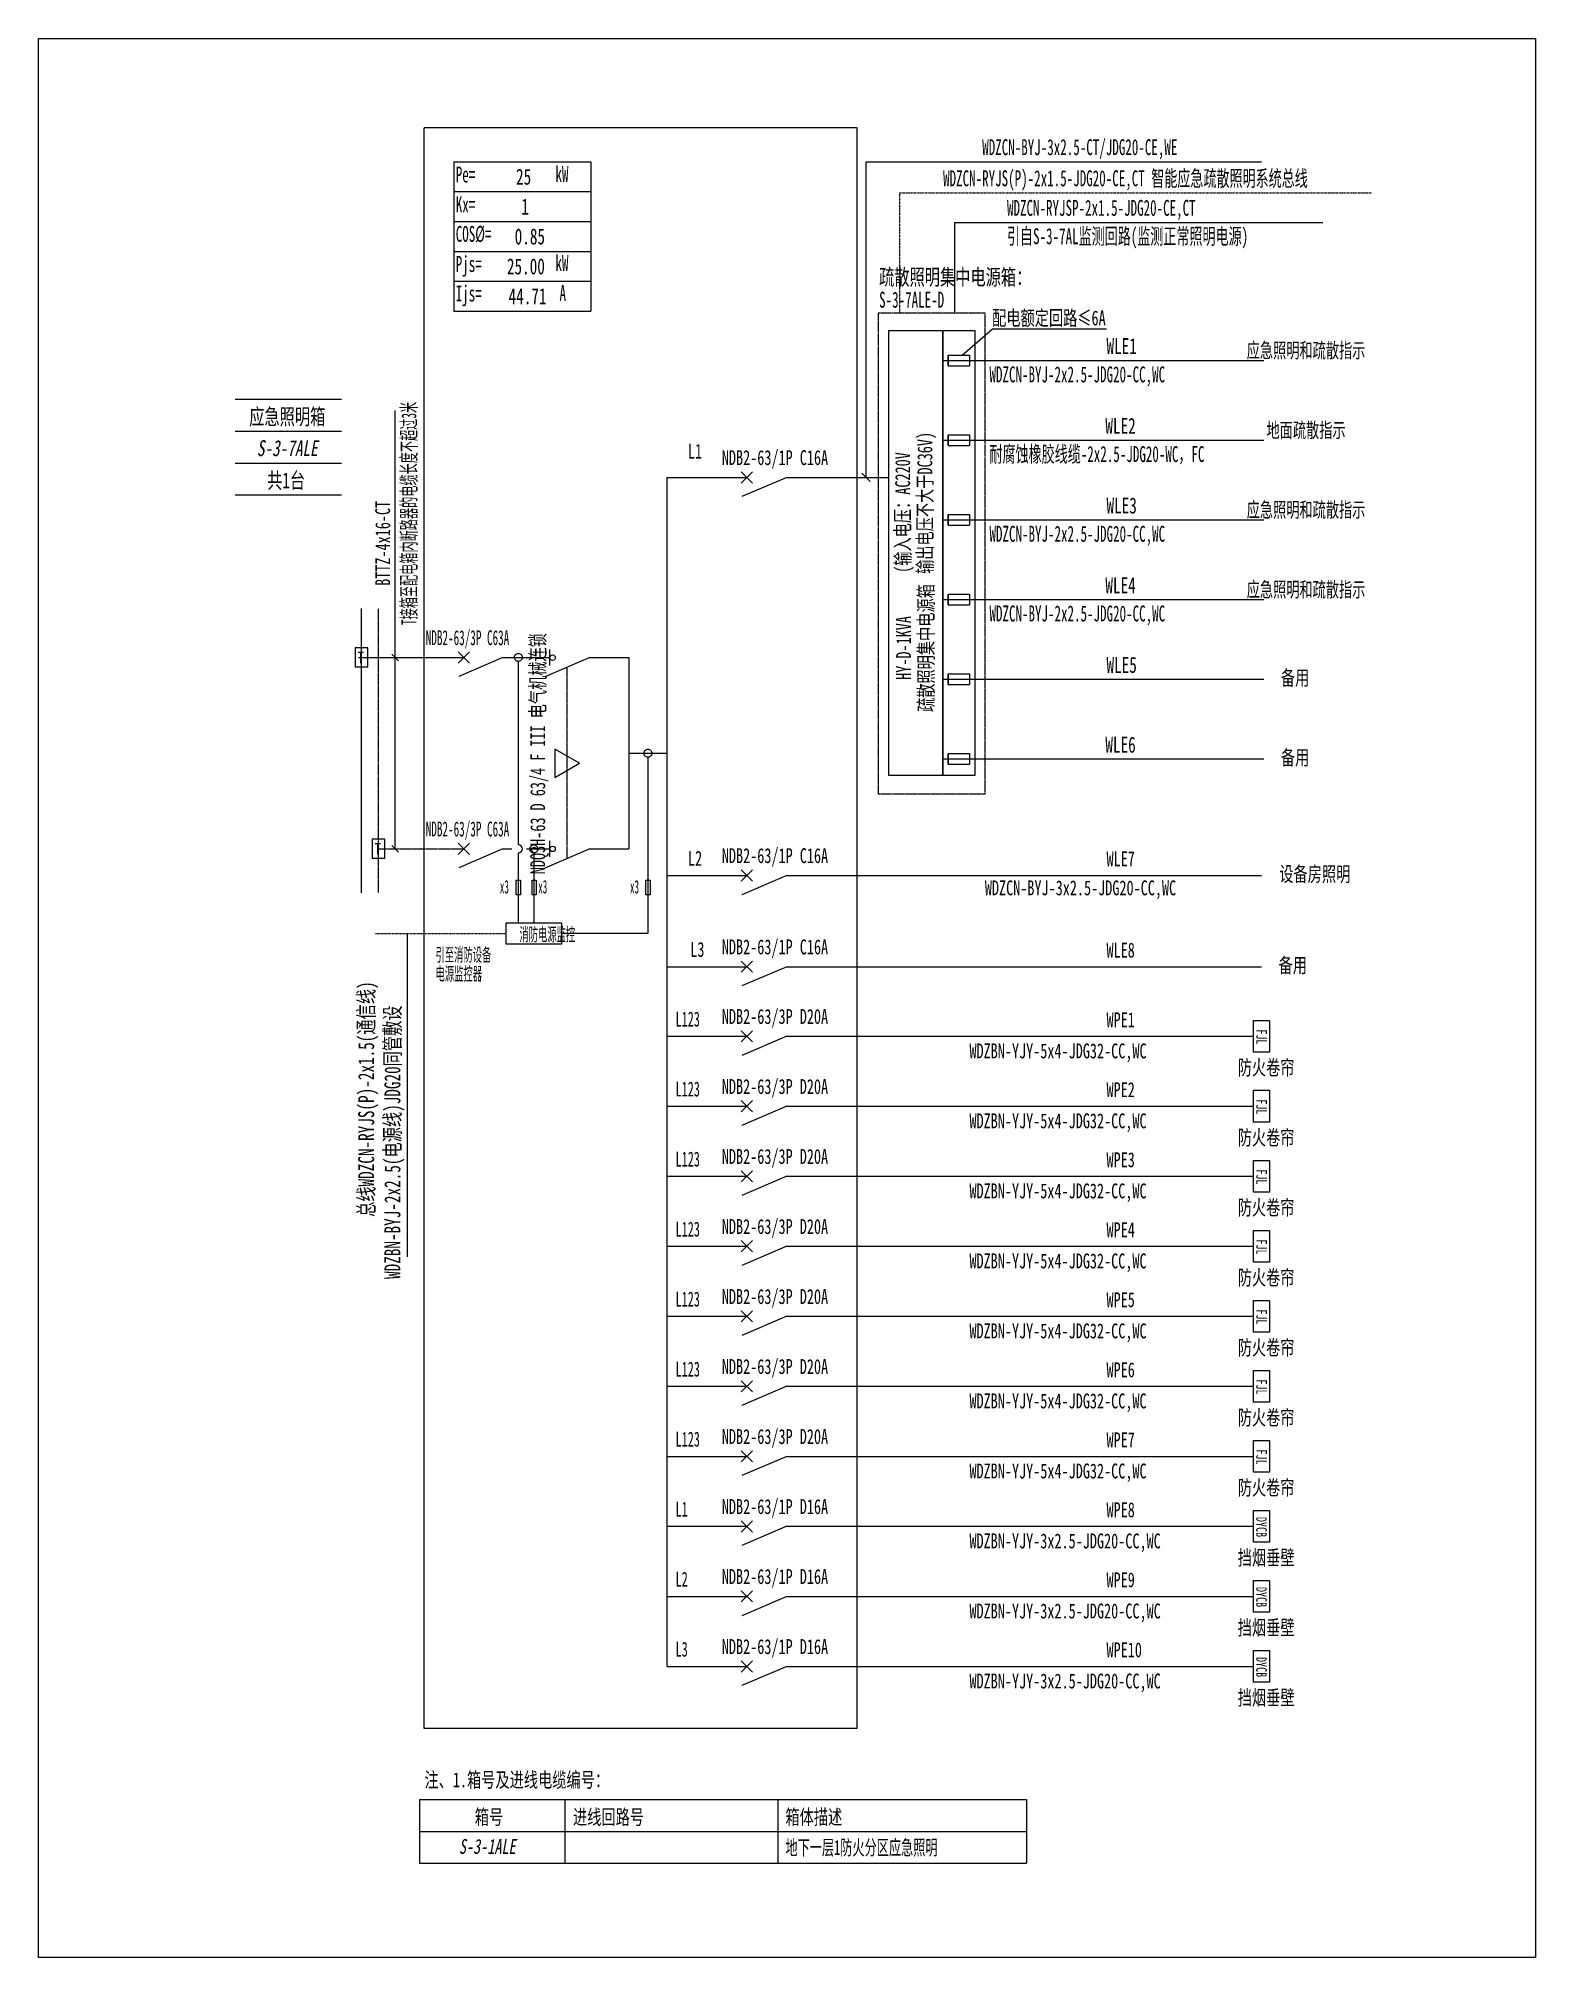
# Model space of a CAD drawing. Extents: x 246377 to 248352, y 333596 to 336128.
import ezdxf
from ezdxf.enums import TextEntityAlignment as Align

# ---------------------------------------------------------------- set-up
doc = ezdxf.new("R2010")
doc.units = 0
doc.header["$MEASUREMENT"] = 0
for name, pattern in [('_点划线L', [1.9, 1.5, -0.17, 0.06, -0.17]), ('_虚线S', [0.25, 0.125, -0.125]), ('DASH', [0.35, 0.25, -0.1]), ('DASHED', [0.75, 0.5, -0.25]), ('DIVIDE', [1.25, 0.5, -0.25, 0, -0.25, 0, -0.25])]:
    doc.linetypes.add(name, pattern=pattern)
for name, color, linetype in [('D_E_Eqpm(强电设备)', 100, 'Continuous'), ('D_E_Eqpm（强电设备）', 100, 'Continuous'), ('D_E_Text(强电文字)', 51, 'Continuous'), ('D_E_Text（强电文字）', 51, 'Continuous'), ('D_E_Wire(强电线缆)', 10, 'Continuous'), ('D_E_Wire（强电线缆）', 10, 'Continuous'), ('D_El_Wire（弱电线缆）', 10, 'Continuous'), ('D_T_TableDim（表格尺寸）', 255, 'Continuous'), ('DQ_Eqpm', 100, 'Continuous'), ('FL04GGFW_E72-配电箱系统图-塔楼部分$0$D_E_Eqpm（强电设备）', 100, 'Continuous'), ('FL09U293_E72-地下室配电箱系统图$0$D_E_Eqpm（强电设备）', 100, 'Continuous'), ('FL09U293_E72-地下室配电箱系统图$0$D_E_Text（强电文字）', 51, 'Continuous'), ('FL09U293_E72-地下室配电箱系统图$0$D_T_TableDim（表格尺寸）', 255, 'Continuous'), ('系统图', 220, 'Continuous')]:
    doc.layers.add(name, color=color, linetype=linetype)
doc.styles.add('FL09U293_E72-地下室配电箱系统图$0$FL04GGFW_E72-配电箱系统图-塔楼部分$0$电气', font='', dxfattribs={"width": 0.7})
doc.styles.add('FL09U293_E72-地下室配电箱系统图$0$FL04GGFW_E72-配电箱系统图-塔楼部分$0$电气箱', font='simhei.ttf', dxfattribs={"width": 0.8, "oblique": 10})
doc.styles.add('FL09U293_E72-地下室配电箱系统图$0$电气', font='', dxfattribs={"width": 0.7})
doc.styles.add('FL09U293_E72-地下室配电箱系统图$0$电气箱', font='simhei.ttf', dxfattribs={"width": 0.8, "oblique": 10})
doc.styles.add('HZ', font='', dxfattribs={"width": 0.7, "height": 400})
doc.styles.add('电气', font='', dxfattribs={"width": 0.7})
doc.styles.get('FL09U293_E72-地下室配电箱系统图$0$FL04GGFW_E72-配电箱系统图-塔楼部分$0$电气').set_extended_font_data('SimSun')
doc.styles.get('FL09U293_E72-地下室配电箱系统图$0$电气').set_extended_font_data('SimSun')
doc.styles.get('HZ').set_extended_font_data('SimSun')
doc.styles.get('电气').set_extended_font_data('SimSun')

msp = doc.modelspace()

# ---------------------------------------------------------------- linework, layer by layer
at = {"layer": 'D_E_Eqpm(强电设备)'}
for p, q in [((247304.4, 335541.4, 0), (247319.2, 335556.3, 0)), ((247319.2, 335541.4, 0), (247304.4, 335556.3, 0)), ((247364.4, 335548.8, 0), (247305, 335523.4, 0)), ((246931, 335303.6, 0), (246945.9, 335318.5, 0)), ((246945.9, 335303.6, 0), (246931, 335318.5, 0)), ((247052, 335300.5, 0), (247052, 335321.6, 0)), ((246931, 335051.3, 0), (246945.9, 335066.1, 0)), ((246945.9, 335051.3, 0), (246931, 335066.1, 0)), ((247052, 335048.2, 0), (247052, 335069.2, 0)), ((247304.4, 335016.3, 0), (247319.2, 335031.2, 0)), ((247319.2, 335016.3, 0), (247304.4, 335031.2, 0)), ((247364.4, 335023.7, 0), (247305, 334998.3, 0)), ((247304.4, 334895.9, 0), (247319.2, 334910.8, 0)), ((247319.2, 334895.9, 0), (247304.4, 334910.8, 0)), ((247364.4, 334903.3, 0), (247305, 334877.9, 0)), ((247304.4, 334804.1, 0), (247319.2, 334818.9, 0)), ((247319.2, 334804.1, 0), (247304.4, 334818.9, 0)), ((247364.4, 334811.5, 0), (247305, 334786.1, 0)), ((247304.4, 334711.7, 0), (247319.2, 334726.6, 0)), ((247319.2, 334711.7, 0), (247304.4, 334726.6, 0)), ((247364.4, 334719.1, 0), (247305, 334693.7, 0)), ((247304.4, 334619.3, 0), (247319.2, 334634.2, 0)), ((247319.2, 334619.3, 0), (247304.4, 334634.2, 0)), ((247364.4, 334626.8, 0), (247305, 334601.3, 0)), ((247304.4, 334527, 0), (247319.2, 334541.9, 0)), ((247319.2, 334527, 0), (247304.4, 334541.9, 0)), ((247364.4, 334534.4, 0), (247305, 334509, 0)), ((247304.4, 334434.6, 0), (247319.2, 334449.5, 0)), ((247319.2, 334434.6, 0), (247304.4, 334449.5, 0)), ((247364.4, 334442.1, 0), (247305, 334416.6, 0)), ((247304.4, 334342.3, 0), (247319.2, 334357.1, 0)), ((247319.2, 334342.3, 0), (247304.4, 334357.1, 0)), ((247364.4, 334349.7, 0), (247305, 334324.2, 0)), ((247304.4, 334249.9, 0), (247319.2, 334264.8, 0)), ((247319.2, 334249.9, 0), (247304.4, 334264.8, 0)), ((247364.4, 334257.3, 0), (247305, 334231.9, 0)), ((247304.4, 334157.5, 0), (247319.2, 334172.4, 0)), ((247319.2, 334157.5, 0), (247304.4, 334172.4, 0)), ((247364.4, 334165, 0), (247305, 334139.5, 0)), ((247304.4, 334065.2, 0), (247319.2, 334080, 0)), ((247319.2, 334065.2, 0), (247304.4, 334080, 0)), ((247364.4, 334072.6, 0), (247305, 334047.1, 0)), ((247304.4, 333972.8, 0), (247319.2, 333987.7, 0)), ((247319.2, 333972.8, 0), (247304.4, 333987.7, 0)), ((247364.4, 333980.2, 0), (247305, 333954.8, 0))]:
    msp.add_line(p, q, dxfattribs=at)
for centre in [(247055.5, 335311, 0), (247055.5, 335058.7, 0)]:
    msp.add_circle(centre, 3.58, dxfattribs=at)
at = {"layer": 'D_E_Eqpm（强电设备）'}
for p, q in [((247499.1, 335155.5, 0), (247499.1, 335742.4, 0)), ((247499.1, 335742.4, 0), (247570.3, 335742.4, 0)), ((247570.3, 335742.4, 0), (247570.3, 335155.5, 0)), ((247104.5, 335311, 0), (247045.2, 335285.6, 0)), ((247090.8, 335171.7, 0), (247058.4, 335190.4, 0)), ((247058.4, 335190.4, 0), (247058.4, 335152.9, 0)), ((247058.4, 335152.9, 0), (247090.8, 335171.7, 0)), ((247570.3, 335155.5, 0), (247499.1, 335155.5, 0)), ((247104.5, 335058.7, 0), (247045.2, 335033.3, 0)), ((247980.2, 334143.9, 0), (247980.2, 334186, 0)), ((247980.2, 334186, 0), (248001.2, 334186, 0)), ((248001.2, 334186, 0), (248001.2, 334143.9, 0)), ((248001.2, 334143.9, 0), (247980.2, 334143.9, 0)), ((247980.2, 334051.6, 0), (247980.2, 334093.6, 0)), ((247980.2, 334093.6, 0), (248001.2, 334093.6, 0)), ((248001.2, 334093.6, 0), (248001.2, 334051.6, 0)), ((248001.2, 334051.6, 0), (247980.2, 334051.6, 0)), ((247980.2, 333959.2, 0), (247980.2, 334001.3, 0)), ((247980.2, 334001.3, 0), (248001.2, 334001.3, 0)), ((248001.2, 334001.3, 0), (248001.2, 333959.2, 0)), ((248001.2, 333959.2, 0), (247980.2, 333959.2, 0))]:
    msp.add_line(p, q, dxfattribs=at)
at = {"layer": 'D_E_Eqpm（强电设备）', "linetype": 'DASH'}
msp.add_line((247074.9, 335046, 0), (247074.9, 335298.3, 0), dxfattribs=at)
at = {"layer": 'D_E_Eqpm（强电设备）', "elevation": 0}
for points in [[(248001.2, 334832.5), (248001.2, 334790.5), (247980.2, 334790.5), (247980.2, 334832.5)], [(248001.2, 334740.2), (248001.2, 334698.1), (247980.2, 334698.1), (247980.2, 334740.2)], [(248001.2, 334647.8), (248001.2, 334605.8), (247980.2, 334605.8), (247980.2, 334647.8)], [(248001.2, 334555.4), (248001.2, 334513.4), (247980.2, 334513.4), (247980.2, 334555.4)], [(248001.2, 334463.1), (248001.2, 334421), (247980.2, 334421), (247980.2, 334463.1)], [(248001.2, 334370.7), (248001.2, 334328.7), (247980.2, 334328.7), (247980.2, 334370.7)], [(248001.2, 334278.3), (248001.2, 334236.3), (247980.2, 334236.3), (247980.2, 334278.3)]]:
    msp.add_lwpolyline(points, close=True, dxfattribs=at)
at = {"layer": 'D_E_Text(强电文字)', "color": 51}
for p, q in [((246847.7, 335058.7, 0), (246847.7, 335637.1, 0)), ((246843.3, 335315.4, 0), (246852.1, 335306.7, 0)), ((246843.3, 335063.1, 0), (246852.1, 335054.3, 0)), ((246863.6, 334947.1, 0), (246863.6, 334520.7, 0))]:
    msp.add_line(p, q, dxfattribs=at)
at = {"layer": 'D_E_Text（强电文字）'}
for p, q in [((246925, 335965.3, 0), (247105.8, 335965.3, 0)), ((246925, 335965.3, 0), (246925, 335768.1, 0)), ((247105.8, 335965.3, 0), (247105.8, 335768.1, 0)), ((247469, 335965.3, 0), (247991, 335965.3, 0)), ((247469, 335548.8, 0), (247469, 335965.3, 0)), ((246925, 335925.8, 0), (247105.8, 335925.8, 0)), ((246925, 335886.4, 0), (247105.8, 335886.4, 0)), ((246925, 335847, 0), (247105.8, 335847, 0)), ((246925, 335807.5, 0), (247105.8, 335807.5, 0)), ((246925, 335768.1, 0), (247105.8, 335768.1, 0)), ((247596, 335710.1, 0), (247635.8, 335744.9, 0)), ((247635.8, 335744.9, 0), (247786.4, 335744.9, 0)), ((247463.6, 335554.2, 0), (247474.3, 335543.5, 0))]:
    msp.add_line(p, q, dxfattribs=at)
at = {"layer": 'D_E_Wire(强电线缆)'}
for p, q in [((246803.2, 335000.8, 0), (246803.2, 335375.9, 0)), ((246799.3, 335311, 0), (246938.4, 335311, 0)), ((246989.9, 335311, 0), (247052, 335311, 0)), ((247104.5, 335311, 0), (247155.9, 335311, 0)), ((246989.9, 335058.7, 0), (247001.8, 335058.7, 0)), ((247021.2, 335058.7, 0), (247052, 335058.7, 0)), ((247104.5, 335058.7, 0), (247155.9, 335058.7, 0))]:
    msp.add_line(p, q, dxfattribs=at)
at = {"layer": 'D_E_Wire(强电线缆)', "linetype": 'DASH'}
for p, q in [((246825.7, 335000.8, 0), (246825.7, 335375.9, 0)), ((246825.7, 335058.7, 0), (246938.4, 335058.7, 0))]:
    msp.add_line(p, q, dxfattribs=at)
at = {"layer": 'D_E_Wire（强电线缆）', "color": 10}
for p, q in [((247585.9, 335885.1, 0), (247585.9, 335765.3, 0)), ((247585.9, 335885.1, 0), (248071.9, 335885.1, 0)), ((247570.3, 335703.1, 0), (247994, 335703.1, 0)), ((247570.3, 335597.9, 0), (247994, 335597.9, 0)), ((247570.3, 335492.8, 0), (247994, 335492.8, 0)), ((247570.3, 335387.7, 0), (247994, 335387.7, 0)), ((247570.3, 335282.5, 0), (247994, 335282.5, 0)), ((247570.3, 335177.4, 0), (247994, 335177.4, 0))]:
    msp.add_line(p, q, dxfattribs=at)
at = {"layer": 'D_E_Wire（强电线缆）'}
for p, q in [((247206.6, 333980.2, 0), (247206.6, 335548.8, 0)), ((247206.6, 335548.8, 0), (247311.8, 335548.8, 0)), ((247364.4, 335548.8, 0), (247499.1, 335548.8, 0)), ((247155.9, 335311, 0), (247155.9, 335058.7, 0)), ((247155.9, 335184.9, 0), (247206.6, 335184.9, 0)), ((247181.3, 335179.6, 0), (247181.3, 334947.1, 0)), ((247030.7, 335053.4, 0), (247030.7, 334961.1, 0)), ((247007.6, 335017.5, 0), (247013.1, 335017.5, 0)), ((247007.6, 334998, 0), (247007.6, 335017.5, 0)), ((247013.1, 335017.5, 0), (247013.1, 334998, 0)), ((247028.3, 335017.5, 0), (247033.8, 335017.5, 0)), ((247028.3, 334998, 0), (247028.3, 335017.5, 0)), ((247033.8, 335017.5, 0), (247033.8, 334998, 0)), ((247178.7, 335017.5, 0), (247184.2, 335017.5, 0)), ((247178.7, 334998, 0), (247178.7, 335017.5, 0)), ((247184.2, 335017.5, 0), (247184.2, 334998, 0)), ((247206.6, 335023.7, 0), (247311.8, 335023.7, 0)), ((247364.4, 335023.7, 0), (247991, 335023.7, 0)), ((247013.1, 334998, 0), (247007.6, 334998, 0)), ((247033.8, 334998, 0), (247028.3, 334998, 0)), ((247184.2, 334998, 0), (247178.7, 334998, 0)), ((247206.6, 334903.3, 0), (247311.8, 334903.3, 0)), ((247364.4, 334903.3, 0), (247991, 334903.3, 0)), ((247206.6, 334811.5, 0), (247311.8, 334811.5, 0)), ((247364.4, 334811.5, 0), (247980.2, 334811.5, 0)), ((247206.6, 334719.1, 0), (247311.8, 334719.1, 0)), ((247364.4, 334719.1, 0), (247980.2, 334719.1, 0)), ((247206.6, 334626.8, 0), (247311.8, 334626.8, 0)), ((247364.4, 334626.8, 0), (247980.2, 334626.8, 0)), ((247206.6, 334534.4, 0), (247311.8, 334534.4, 0)), ((247364.4, 334534.4, 0), (247980.2, 334534.4, 0)), ((247206.6, 334442.1, 0), (247311.8, 334442.1, 0)), ((247364.4, 334442.1, 0), (247980.2, 334442.1, 0)), ((247206.6, 334349.7, 0), (247311.8, 334349.7, 0)), ((247364.4, 334349.7, 0), (247980.2, 334349.7, 0)), ((247206.6, 334257.3, 0), (247311.8, 334257.3, 0)), ((247364.4, 334257.3, 0), (247980.2, 334257.3, 0)), ((247206.6, 334165, 0), (247311.8, 334165, 0)), ((247364.4, 334165, 0), (247980.2, 334165, 0)), ((247206.6, 334072.6, 0), (247311.8, 334072.6, 0)), ((247364.4, 334072.6, 0), (247980.2, 334072.6, 0)), ((247206.6, 333980.2, 0), (247311.8, 333980.2, 0)), ((247364.4, 333980.2, 0), (247980.2, 333980.2, 0))]:
    msp.add_line(p, q, dxfattribs=at)
at = {"layer": 'D_E_Wire（强电线缆）', "linetype": '_点划线L'}
for p, q in [((247010.3, 335064, 0), (247010.3, 335306.1, 0)), ((247010.3, 334961.1, 0), (247010.3, 335053.4, 0)), ((246994.4, 334961.1, 0), (247067, 334961.1, 0)), ((246994.4, 334933.1, 0), (246994.4, 334961.1, 0)), ((247067, 334961.1, 0), (247067, 334933.1, 0)), ((247067, 334933.1, 0), (246994.4, 334933.1, 0)), ((247181.3, 334947.1, 0), (247067, 334947.1, 0))]:
    msp.add_line(p, q, dxfattribs=at)
at = {"layer": 'D_E_Wire（强电线缆）', "linetype": '_虚线S'}
msp.add_line((246821.7, 334947.1, 0), (246994.4, 334947.1, 0), dxfattribs=at)
at = {"layer": 'D_E_Wire（强电线缆）', "linetype": '_点划线L'}
for centre in [(247010.3, 335311.4, 0), (247181.3, 335184.9, 0), (247030.7, 335058.7, 0)]:
    msp.add_circle(centre, 5.26, dxfattribs=at)
at = {"layer": 'D_E_Wire（强电线缆）'}
msp.add_arc((247010.3, 335058.7, 0), 5.26, 270, 90, dxfattribs=at)
at = {"layer": 'D_El_Wire（弱电线缆）', "color": 200, "linetype": 'DIVIDE'}
for q in [(248136.2, 335924.1, 0), (247513.1, 335765.3, 0)]:
    msp.add_line((247513.1, 335924.1, 0), q, dxfattribs=at)
at = {"layer": 'D_T_TableDim（表格尺寸）', "linetype": 'DASHED'}
for p, q in [((246886, 333898.4, 0), (246886, 336010.5, 0)), ((246886, 336010.5, 0), (247456.9, 336010.5, 0)), ((247456.9, 336010.5, 0), (247456.9, 333898.4, 0)), ((247456.9, 333898.4, 0), (246886, 333898.4, 0))]:
    msp.add_line(p, q, dxfattribs=at)
at = {"layer": 'D_T_TableDim（表格尺寸）', "linetype": 'DASH'}
for p, q in [((247626.4, 335765.3, 0), (247485.1, 335765.3, 0)), ((247485.1, 335765.3, 0), (247485.1, 335131.5, 0)), ((247626.4, 335131.5, 0), (247626.4, 335765.3, 0)), ((247485.1, 335131.5, 0), (247626.4, 335131.5, 0))]:
    msp.add_line(p, q, dxfattribs=at)
at = {"layer": 'DQ_Eqpm'}
for p, q in [((246811.6, 335323.9, 0), (246794.8, 335323.9, 0)), ((246794.8, 335323.9, 0), (246794.8, 335298.7, 0)), ((246811.6, 335298.7, 0), (246811.6, 335323.9, 0)), ((246794.8, 335298.7, 0), (246811.6, 335298.7, 0)), ((246834.1, 335071.6, 0), (246817.3, 335071.6, 0)), ((246817.3, 335071.6, 0), (246817.3, 335046.3, 0)), ((246834.1, 335046.3, 0), (246834.1, 335071.6, 0)), ((246817.3, 335046.3, 0), (246834.1, 335046.3, 0))]:
    msp.add_line(p, q, dxfattribs=at)
at = {"layer": 'FL04GGFW_E72-配电箱系统图-塔楼部分$0$D_E_Eqpm（强电设备）'}
for p, q in [((247570.3, 335155.5, 0), (247570.3, 335742.4, 0)), ((247570.3, 335742.4, 0), (247612.4, 335742.4, 0)), ((247612.4, 335742.4, 0), (247612.4, 335155.5, 0)), ((247577.4, 335710.1, 0), (247605.4, 335710.1, 0)), ((247577.4, 335710.1, 0), (247577.4, 335710.1, 0)), ((247577.4, 335710.1, 0), (247577.4, 335696.1, 0)), ((247577.4, 335696.1, 0), (247577.4, 335710.1, 0)), ((247577.4, 335696.1, 0), (247605.4, 335696.1, 0)), ((247577.4, 335696.1, 0), (247577.4, 335696.1, 0)), ((247605.4, 335710.1, 0), (247605.4, 335696.1, 0)), ((247577.4, 335605, 0), (247605.4, 335605, 0)), ((247577.4, 335605, 0), (247577.4, 335605, 0)), ((247577.4, 335605, 0), (247577.4, 335590.9, 0)), ((247577.4, 335590.9, 0), (247577.4, 335605, 0)), ((247605.4, 335605, 0), (247605.4, 335590.9, 0)), ((247577.4, 335590.9, 0), (247605.4, 335590.9, 0)), ((247577.4, 335590.9, 0), (247577.4, 335590.9, 0)), ((247577.4, 335499.8, 0), (247605.4, 335499.8, 0)), ((247577.4, 335499.8, 0), (247577.4, 335499.8, 0)), ((247577.4, 335499.8, 0), (247577.4, 335485.8, 0)), ((247577.4, 335485.8, 0), (247577.4, 335499.8, 0)), ((247605.4, 335499.8, 0), (247605.4, 335485.8, 0)), ((247577.4, 335485.8, 0), (247605.4, 335485.8, 0)), ((247577.4, 335485.8, 0), (247577.4, 335485.8, 0)), ((247577.4, 335394.7, 0), (247605.4, 335394.7, 0)), ((247577.4, 335394.7, 0), (247577.4, 335394.7, 0)), ((247577.4, 335394.7, 0), (247577.4, 335380.6, 0)), ((247577.4, 335380.6, 0), (247577.4, 335394.7, 0)), ((247605.4, 335394.7, 0), (247605.4, 335380.6, 0)), ((247577.4, 335380.6, 0), (247605.4, 335380.6, 0)), ((247577.4, 335380.6, 0), (247577.4, 335380.6, 0)), ((247577.4, 335289.5, 0), (247605.4, 335289.5, 0)), ((247577.4, 335289.5, 0), (247577.4, 335289.5, 0)), ((247577.4, 335289.5, 0), (247577.4, 335275.5, 0)), ((247577.4, 335275.5, 0), (247577.4, 335289.5, 0)), ((247605.4, 335289.5, 0), (247605.4, 335275.5, 0)), ((247577.4, 335275.5, 0), (247605.4, 335275.5, 0)), ((247577.4, 335275.5, 0), (247577.4, 335275.5, 0)), ((247577.4, 335184.4, 0), (247605.4, 335184.4, 0)), ((247577.4, 335184.4, 0), (247577.4, 335184.4, 0)), ((247577.4, 335184.4, 0), (247577.4, 335170.4, 0)), ((247577.4, 335170.4, 0), (247577.4, 335184.4, 0)), ((247577.4, 335170.4, 0), (247605.4, 335170.4, 0)), ((247577.4, 335170.4, 0), (247577.4, 335170.4, 0)), ((247605.4, 335184.4, 0), (247605.4, 335170.4, 0)), ((247612.4, 335155.5, 0), (247570.3, 335155.5, 0))]:
    msp.add_line(p, q, dxfattribs=at)
at = {"layer": 'FL09U293_E72-地下室配电箱系统图$0$D_E_Eqpm（强电设备）'}
for p, q in [((246989.9, 335311, 0), (246931.7, 335286.1, 0)), ((246989.9, 335058.7, 0), (246931.7, 335033.7, 0))]:
    msp.add_line(p, q, dxfattribs=at)
at = {"layer": 'FL09U293_E72-地下室配电箱系统图$0$D_T_TableDim（表格尺寸）'}
for p, q in [((246636.6, 335651.9, 0), (246776.8, 335651.9, 0)), ((246636.6, 335609.9, 0), (246776.8, 335609.9, 0)), ((246636.6, 335567.8, 0), (246776.8, 335567.8, 0)), ((246636.6, 335525.7, 0), (246776.8, 335525.7, 0))]:
    msp.add_line(p, q, dxfattribs=at)
at = {"layer": 'FL09U293_E72-地下室配电箱系统图$0$D_T_TableDim（表格尺寸）', "ltscale": 3.5}
for p, q in [((246879.8, 333804.6, 0), (247680.6, 333804.6, 0)), ((246879.8, 333804.6, 0), (246879.8, 333720.5, 0)), ((247071.8, 333804.6, 0), (247071.8, 333720.5, 0)), ((247352.5, 333804.6, 0), (247352.5, 333720.5, 0)), ((247680.6, 333804.6, 0), (247680.6, 333720.5, 0)), ((246879.8, 333762.5, 0), (247680.6, 333762.5, 0)), ((246879.8, 333762.5, 0), (247680.6, 333762.5, 0)), ((246879.8, 333720.5, 0), (247680.6, 333720.5, 0))]:
    msp.add_line(p, q, dxfattribs=at)
at = {"layer": '系统图', "ltscale": 9973.992009}
msp.add_lwpolyline([(246377, 336128), (248352.5, 336128), (248352.5, 333596), (246377, 333596)], close=True, dxfattribs=at)

# ---------------------------------------------------------------- texts
at = {"layer": 'D_E_Eqpm（强电设备）', "color": 51, "style": '电气', "width": 0.7}
for s, p in [('FJL', (247990.8, 334810.6, 0)), ('FJL', (247990.8, 334718.3, 0)), ('FJL', (247990.8, 334625.9, 0)), ('FJL', (247990.8, 334533.5, 0)), ('FJL', (247990.8, 334441.2, 0)), ('FJL', (247990.8, 334348.8, 0)), ('FJL', (247990.8, 334256.4, 0)), ('DYCB', (247990.8, 334164.1, 0)), ('DYCB', (247990.8, 334071.7, 0)), ('DYCB', (247990.8, 333979.3, 0))]:
    msp.add_text(s, height=14.02, rotation=270, dxfattribs=at).set_placement(p, align=Align.MIDDLE)
at = {"layer": 'D_E_Text(强电文字)', "color": 51, "style": '电气'}
for s, height, width, p in [('疏散照明集中电源箱：', 21.03, 0.7, (247486.3, 335802.6, 0)), ('L1', 19.63, 0.7, (247234.1, 335573.5, 0)), ('NDB2-63/1P C16A', 19.627, 0.7, (247278.8, 335565.1, 0)), ('备用', 19.63, 0.7, (248016.4, 335274.6, 0)), ('备用', 19.63, 0.7, (248016.4, 335169.4, 0)), ('NDB2-63/1P C16A', 19.627, 0.7, (247278.8, 335040, 0)), ('L2', 19.63, 0.7, (247234.1, 335036.5, 0)), ('WLE7', 19.63, 0.7, (247786.3, 335035.8, 0)), ('设备房照明', 19.63, 0.7, (248014.3, 335015.8, 0)), ('WDZCN-BYJ-3x2.5-JDG20-CC,WC ', 19.627, 0.7, (247625.8, 334997.5, 0)), ('L3', 19.63, 0.7, (247237.1, 334916.3, 0)), ('NDB2-63/1P C16A', 19.627, 0.7, (247278.8, 334919.6, 0)), ('WLE8', 19.63, 0.7, (247786.3, 334915.4, 0)), ('备用', 19.63, 0.7, (248013.4, 334895.4, 0)), ('L123', 19.63, 0.6, (247217.8, 334824.4, 0)), ('NDB2-63/3P D20A', 19.627, 0.7, (247278.8, 334827.8, 0)), ('WPE1', 19.63, 0.7, (247786.3, 334823.5, 0)), ('WDZBN-YJY-5x4-JDG32-CC,WC ', 19.627, 0.7, (247605.5, 334782.4, 0)), ('防火卷帘', 19.63, 0.7, (247959.4, 334760.5, 0)), ('NDB2-63/3P D20A', 19.627, 0.7, (247278.8, 334735.4, 0)), ('L123', 19.63, 0.6, (247217.8, 334732.1, 0)), ('WPE2', 19.63, 0.7, (247786.3, 334731.2, 0)), ('WDZBN-YJY-5x4-JDG32-CC,WC ', 19.627, 0.7, (247605.5, 334690.1, 0)), ('防火卷帘', 19.63, 0.7, (247959.4, 334668.1, 0)), ('L123', 19.63, 0.6, (247217.8, 334639.7, 0)), ('NDB2-63/3P D20A', 19.627, 0.7, (247278.8, 334643.1, 0)), ('WPE3', 19.63, 0.7, (247786.3, 334638.8, 0)), ('WDZBN-YJY-5x4-JDG32-CC,WC ', 19.627, 0.7, (247605.5, 334597.7, 0)), ('防火卷帘', 19.63, 0.7, (247959.4, 334575.8, 0)), ('L123', 19.63, 0.6, (247217.8, 334547.3, 0)), ('NDB2-63/3P D20A', 19.627, 0.7, (247278.8, 334550.7, 0)), ('WPE4', 19.63, 0.7, (247786.3, 334546.4, 0)), ('WDZBN-YJY-5x4-JDG32-CC,WC ', 19.627, 0.7, (247605.5, 334505.3, 0)), ('防火卷帘', 19.63, 0.7, (247959.4, 334483.4, 0)), ('NDB2-63/3P D20A', 19.627, 0.7, (247278.8, 334458.3, 0)), ('L123', 19.63, 0.6, (247217.8, 334455, 0)), ('WPE5', 19.63, 0.7, (247786.3, 334454.1, 0)), ('WDZBN-YJY-5x4-JDG32-CC,WC ', 19.627, 0.7, (247605.5, 334413, 0)), ('防火卷帘', 19.63, 0.7, (247959.4, 334391, 0)), ('L123', 19.63, 0.6, (247217.8, 334362.6, 0)), ('NDB2-63/3P D20A', 19.627, 0.7, (247278.8, 334366, 0)), ('WPE6', 19.63, 0.7, (247786.3, 334361.7, 0)), ('WDZBN-YJY-5x4-JDG32-CC,WC ', 19.627, 0.7, (247605.5, 334320.6, 0)), ('防火卷帘', 19.63, 0.7, (247959.4, 334298.7, 0)), ('L123', 19.63, 0.6, (247217.8, 334270.2, 0)), ('NDB2-63/3P D20A', 19.627, 0.7, (247278.8, 334273.6, 0)), ('WPE7', 19.63, 0.7, (247786.3, 334269.3, 0)), ('WDZBN-YJY-5x4-JDG32-CC,WC ', 19.627, 0.7, (247605.5, 334228.2, 0)), ('防火卷帘', 19.63, 0.7, (247959.4, 334206.3, 0)), ('NDB2-63/1P D16A', 19.627, 0.7, (247278.8, 334181.2, 0)), ('L1', 19.63, 0.6, (247217.8, 334177.9, 0)), ('WPE8', 19.63, 0.7, (247786.3, 334177, 0)), ('WDZBN-YJY-3x2.5-JDG20-CC,WC ', 19.627, 0.7, (247605.5, 334135.9, 0)), ('挡烟垂壁', 19.63, 0.7, (247959.4, 334113.9, 0)), ('L2', 19.63, 0.6, (247217.8, 334085.5, 0)), ('NDB2-63/1P D16A', 19.627, 0.7, (247278.8, 334088.9, 0)), ('WPE9', 19.63, 0.7, (247786.3, 334084.6, 0)), ('WDZBN-YJY-3x2.5-JDG20-CC,WC ', 19.627, 0.7, (247605.5, 334043.5, 0)), ('挡烟垂壁', 19.63, 0.7, (247959.4, 334021.6, 0)), ('L3', 19.63, 0.6, (247217.8, 333993.1, 0)), ('NDB2-63/1P D16A', 19.627, 0.7, (247278.8, 333996.5, 0)), ('WPE10', 19.63, 0.7, (247786.3, 333992.2, 0)), ('WDZBN-YJY-3x2.5-JDG20-CC,WC ', 19.627, 0.7, (247605.5, 333951.1, 0)), ('挡烟垂壁', 19.63, 0.7, (247959.4, 333929.2, 0))]:
    msp.add_text(s, height=height, dxfattribs=dict(at, width=width)).set_placement(p)
at = {"layer": 'D_E_Text(强电文字)', "color": 51, "style": '电气', "width": 0.65}
for s, p in [('应急照明和疏散指示', (248049.6, 335716.8, 0)), ('地面疏散指示', (248049.6, 335611.6, 0)), ('应急照明和疏散指示', (248049.6, 335506.5, 0)), ('应急照明和疏散指示', (248049.6, 335401.3, 0))]:
    msp.add_text(s, height=19.63, dxfattribs=at).set_placement(p, align=Align.MIDDLE)
at = {"layer": 'D_E_Text(强电文字)', "style": 'FL09U293_E72-地下室配电箱系统图$0$FL04GGFW_E72-配电箱系统图-塔楼部分$0$电气', "width": 0.7}
for s, p in [('应急照明箱', (246705.4, 335629.4, 0)), ('共1台', (246703.9, 335545.3, 0))]:
    msp.add_text(s, height=21.03, dxfattribs=at).set_placement(p, align=Align.MIDDLE)
at = {"layer": 'D_E_Text(强电文字)', "color": 51, "style": '电气'}
for s, width, p in [('T接箱至配电箱内断路器的电缆长度不超过3米', 0.55, (246875.6, 335354, 0)), ('BTTZ-4x16-CT', 0.7, (246841.1, 335405.7, 0))]:
    msp.add_text(s, height=19.627, rotation=90, dxfattribs=dict(at, width=width)).set_placement(p)
at = {"layer": 'D_E_Text(强电文字)', "style": 'FL09U293_E72-地下室配电箱系统图$0$FL04GGFW_E72-配电箱系统图-塔楼部分$0$电气箱', "oblique": 10, "width": 0.7}
msp.add_text('S-3-7ALE', height=21.03, dxfattribs=at).set_placement((246705.4, 335587.4, 0), align=Align.MIDDLE)
at = {"layer": 'D_E_Text（强电文字）', "style": '电气'}
for s, height, width, p in [('WDZCN-BYJ-3x2.5-CT/JDG20-CE,WE', 21.029, 0.6, (247622.3, 335974, 0)), ('25', 21.03, 0.7, (247007.2, 335935, 0)), ('1', 21, 0.7, (247014.2, 335895.6, 0)), (' 0.85', 21.03, 0.7, (246995.4, 335856.2, 0)), ('WLE1', 21.03, 0.7, (247786.3, 335711.5, 0)), ('WDZCN-BYJ-2x2.5-JDG20-CC,WC', 21.029, 0.6, (247631.9, 335674.2, 0)), ('WLE2', 21.03, 0.7, (247784.8, 335606.3, 0)), ('耐腐蚀橡胶线缆-2x2.5-JDG20-WC，FC', 21.029, 0.6, (247631.9, 335569.1, 0)), ('WLE3', 21.03, 0.7, (247786.3, 335501.2, 0)), ('WDZCN-BYJ-2x2.5-JDG20-CC,WC', 21.029, 0.6, (247631.9, 335463.9, 0)), ('WLE4', 21.03, 0.7, (247784.8, 335396, 0)), ('WDZCN-BYJ-2x2.5-JDG20-CC,WC', 21.029, 0.6, (247631.9, 335358.8, 0)), ('WLE5', 21.03, 0.7, (247786.3, 335290.9, 0)), ('WLE6', 21.03, 0.7, (247784.8, 335185.7, 0))]:
    msp.add_text(s, height=height, dxfattribs=dict(at, width=width)).set_placement(p)
at = {"layer": 'D_E_Text（强电文字）', "linetype": 'Continuous', "style": '电气', "width": 0.6}
for s, height, p in [('Pe=', 21.03, (246927.7, 335937.9, 0)), ('kW', 21.03, (247059.2, 335938.6, 0)), ('Kx=', 21.03, (246927.7, 335898.4, 0)), ('COS%%C=', 21.03, (246927.7, 335859.5, 0)), ('Pjs=', 21.03, (246927.7, 335819.9, 0)), ('kW', 21.03, (247059.2, 335821.2, 0)), ('Ijs=', 21.03, (246927.7, 335780.9, 0)), ('A', 21, (247064.6, 335781.7, 0))]:
    msp.add_text(s, height=height, dxfattribs=at).set_placement(p)
at = {"layer": 'D_E_Text（强电文字）', "color": 51, "style": '电气', "width": 0.6}
for s, height, p in [('WDZCN-RYJS(P)-2x1.5-JDG20-CE,CT 智能应急疏散照明系统总线', 21.029, (247570.7, 335932.9, 0)), ('WDZCN-RYJSP-2x1.5-JDG20-CE,CT', 21.029, (247655, 335893.9, 0)), ('引自S-3-7AL监测回路(监测正常照明电源)', 21.029, (247655, 335856.5, 0)), ('S-3-7ALE-D', 21.03, (247486.3, 335772.7, 0))]:
    msp.add_text(s, height=height, dxfattribs=at).set_placement(p)
at = {"layer": 'D_E_Text（强电文字）', "color": 6, "style": '电气', "width": 0.7}
for s, p in [('25.00', (246995.2, 335816.7, 0)), ('44.71', (246997.4, 335777.3, 0))]:
    msp.add_text(s, height=21.03, dxfattribs=at).set_placement(p)
at = {"layer": 'D_E_Text（强电文字）', "style": '电气'}
for s, height, width, p in [('配电额定回路≤6A', 19.63, 0.7, (247710.3, 335759.6, 0)), ('NDB2-63/3P C63A', 19.627, 0.55, (246943.2, 335335.7, 0)), ('NDB2-63/3P C63A', 19.627, 0.55, (246943.2, 335083.4, 0))]:
    msp.add_text(s, height=height, dxfattribs=dict(at, width=width)).set_placement(p, align=Align.MIDDLE)
at = {"layer": 'D_E_Text（强电文字）', "color": 51, "style": '电气', "width": 0.7}
for s, height, p in [('输出电压不大于DC36V)', 19.627, (247547.8, 335515.1, 0)), ('(输入电压：AC220V', 19.627, (247518.5, 335502.5, 0)), ('疏散照明集中电源箱', 19.63, (247547.8, 335323.7, 0)), ('HY-D-1KVA', 19.63, (247518.5, 335323.8, 0))]:
    msp.add_text(s, height=height, rotation=90, dxfattribs=at).set_placement(p, align=Align.MIDDLE)
at = {"layer": 'D_E_Text（强电文字）', "style": '电气', "width": 0.7}
msp.add_text('NDQ3H-63 D 63/4 F III 电气机械连锁', height=19.627, rotation=90, dxfattribs=at).set_placement((247036.8, 335184.4, 0), align=Align.MIDDLE)
for s, p in [('总线WDZCN-RYJS(P)-2x1.5(通信线)', (246820, 334573.2)), ('WDZBN-BYJ-2x2.5(电源线)JDG20同管敷设', (246854.6, 334491.3))]:
    msp.add_text(s, height=21.029, rotation=90, dxfattribs=at).set_placement(p)
at = {"layer": 'D_E_Wire（强电线缆）', "color": 51, "linetype": 'Continuous', "style": 'HZ', "width": 0.5}
for s, p in [('x3', (246985.9, 335000, 0)), ('x3', (247036.5, 335000, 0)), ('x3', (247157.6, 335000, 0)), ('消防电源监控', (247011.7, 334937.2, 0)), ('引至消防设备', (246901, 334910.3, 0)), ('电源监控器', (246901, 334885.3, 0))]:
    msp.add_text(s, height=17.52, dxfattribs=at).set_placement(p)
at = {"layer": 'DQ_Eqpm', "color": 51, "style": '电气', "width": 0.8}
for p in [(246798.1, 335303.4, 0), (246820.5, 335051, 0)]:
    msp.add_text('T', height=15.4, dxfattribs=at).set_placement(p)
at = {"layer": 'FL09U293_E72-地下室配电箱系统图$0$D_E_Text（强电文字）', "style": 'FL09U293_E72-地下室配电箱系统图$0$电气'}
for s, height, width, p in [('注、1.箱号及进线电缆编号：', 19.627, 0.7, (246886.4, 333820.7, 0)), ('箱号', 19.63, 0.7, (246952.8, 333771.7, 0)), ('进线回路号', 19.63, 0.7, (247082.4, 333771.7, 0)), ('箱体描述', 19.63, 0.7, (247362.7, 333771.7, 0)), ('地下一层1防火分区应急照明', 19.627, 0.6, (247362.7, 333731.5, 0))]:
    msp.add_text(s, height=height, dxfattribs=dict(at, width=width)).set_placement(p)
at = {"layer": 'FL09U293_E72-地下室配电箱系统图$0$D_E_Text（强电文字）', "style": 'FL09U293_E72-地下室配电箱系统图$0$电气箱', "oblique": 10, "width": 0.7}
msp.add_text('S-3-1ALE', height=19.63, dxfattribs=at).set_placement((246969.3, 333742.7, 0), align=Align.MIDDLE)

doc.saveas('drawing.dxf')
